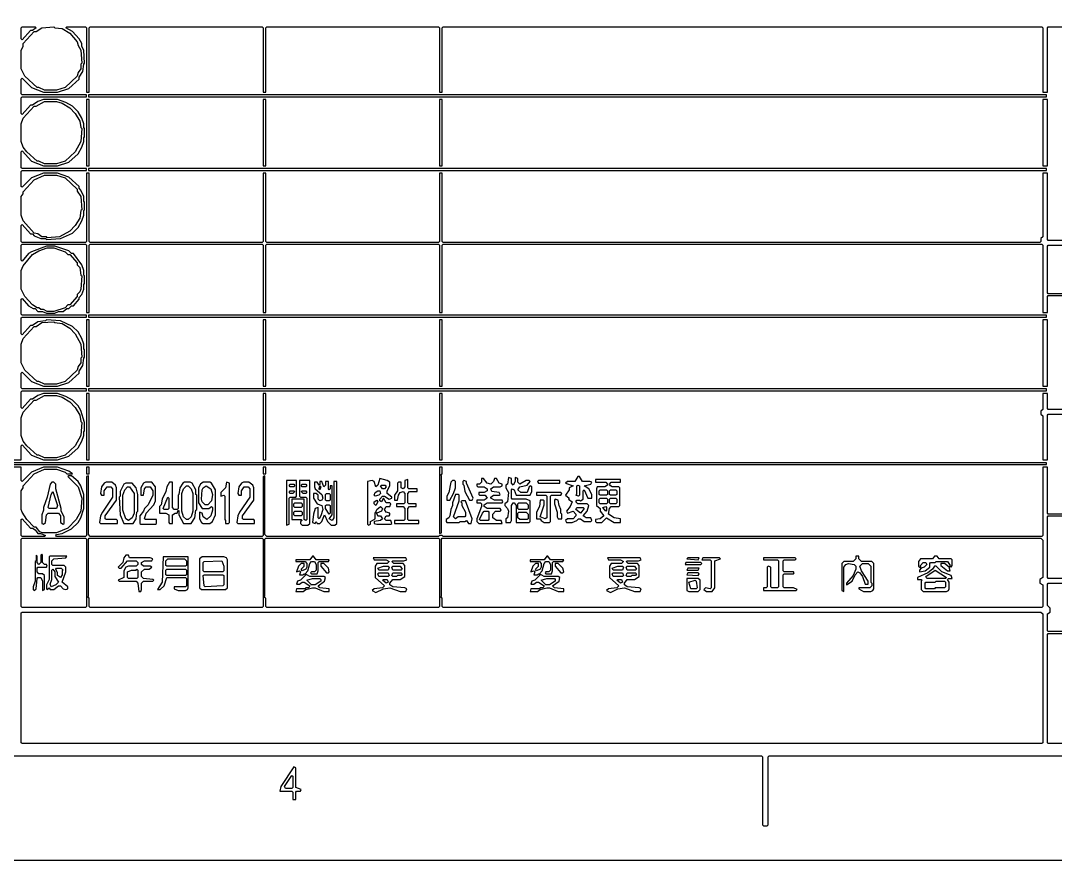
# Model space of a CAD drawing. Header units: millimetres. Extents: x 0 to 421, y 0 to 297.
# Drawn here: x 233.3 to 303.7, y 0 to 57.1 of the extents above; entities that cross this region are included whole.
import ezdxf

# ---------------------------------------------------------------- set-up
doc = ezdxf.new("R2010")
doc.units = ezdxf.units.MM
doc.layers.add('PAGE', color=8, linetype='Continuous')
doc.layers.add('PDF_TRACE', color=7, linetype='Continuous')

msp = doc.modelspace()

# ---------------------------------------------------------------- linework, layer by layer
at = {"layer": 'PAGE'}
msp.add_lwpolyline([(0, 0), (420.624, 0), (420.624, 296.672), (0, 296.672)], close=True, dxfattribs=at)
at = {"layer": 'PDF_TRACE'}
for points in [[(322.643, 42.164), (303.212, 42.164), (303.149, 42.228), (303.149, 46.736), (302.831, 46.736), (302.831, 42.418), (302.704, 42.291), (302.704, 42.101), (302.641, 42.037), (262.064, 42.037), (262.001, 42.101), (262.001, 46.736), (261.81, 46.736), (261.81, 42.101), (261.747, 42.037), (250.063, 42.037), (249.999, 42.101), (249.999, 46.736), (249.809, 46.736), (249.809, 42.101), (249.745, 42.037), (238.061, 42.037), (237.998, 42.101), (237.998, 46.736), (237.807, 46.736), (237.807, 42.101), (237.744, 42.037), (233.426, 42.037), (233.362, 42.101), (233.362, 43.18), (233.426, 43.244), (233.997, 42.609), (234.124, 42.609), (234.251, 42.482), (234.696, 42.291), (235.013, 42.291), (235.077, 42.228), (236.029, 42.291), (236.855, 42.672), (237.236, 43.053), (237.49, 43.498), (237.617, 43.879), (237.617, 44.196), (237.68, 44.26), (237.68, 44.768), (237.617, 44.831), (237.617, 45.149), (237.426, 45.593), (237.299, 45.72), (237.299, 45.847), (236.601, 46.482), (235.839, 46.736), (234.886, 46.736), (234.061, 46.419), (233.426, 45.784), (233.362, 45.847), (233.362, 46.863), (233.426, 46.927), (237.807, 46.927), (237.807, 47.054), (233.426, 47.054), (233.362, 47.117), (233.362, 48.197), (233.426, 48.26), (234.061, 47.562), (234.886, 47.244), (235.839, 47.244), (236.601, 47.498), (237.236, 48.07), (237.49, 48.514), (237.617, 48.895), (237.617, 49.149), (237.68, 49.213), (237.68, 49.784), (237.617, 49.848), (237.617, 50.102), (237.49, 50.483), (237.236, 50.927), (236.855, 51.308), (236.41, 51.562), (235.839, 51.753), (234.886, 51.753), (234.505, 51.626), (234.124, 51.372), (233.997, 51.372), (233.426, 50.737), (233.362, 50.8), (233.362, 51.88), (233.426, 51.943), (237.807, 51.943), (237.807, 52.07), (233.426, 52.07), (233.362, 52.134), (233.362, 53.15), (233.426, 53.213), (234.061, 52.578), (234.886, 52.261), (235.839, 52.261), (236.601, 52.515), (237.299, 53.15), (237.299, 53.277), (237.553, 53.658), (237.617, 54.166), (237.68, 54.229), (237.617, 55.118), (237.49, 55.372), (237.49, 55.563), (237.299, 55.88), (236.855, 56.388), (236.41, 56.642), (236.474, 56.706), (237.744, 56.706), (237.807, 56.642), (237.807, 52.261), (237.998, 52.261), (237.998, 56.642), (238.061, 56.706), (249.745, 56.706), (249.809, 56.642), (249.809, 52.261), (249.999, 52.261), (249.999, 56.642), (250.063, 56.706), (261.747, 56.706), (261.81, 56.642), (261.81, 52.261), (262.001, 52.261), (262.001, 56.642), (262.064, 56.706), (302.768, 56.706), (302.831, 56.642), (302.831, 52.261), (303.149, 52.261), (303.149, 56.642), (303.212, 56.706), (342.773, 56.706)], [(232.473, 27.242), (233.362, 27.242), (233.362, 28.194), (233.426, 28.258), (234.061, 27.559), (234.886, 27.242), (235.839, 27.242), (236.601, 27.496), (237.236, 28.067), (237.49, 28.512), (237.617, 28.893), (237.617, 29.147), (237.68, 29.21), (237.68, 29.782), (237.426, 30.607), (237.236, 30.925), (236.855, 31.306), (236.41, 31.56), (235.839, 31.75), (234.886, 31.75), (234.505, 31.623), (234.124, 31.369), (233.997, 31.369), (233.426, 30.734), (233.362, 30.798), (233.362, 31.877), (233.426, 31.941), (237.807, 31.941), (237.807, 32.068), (233.426, 32.068), (233.362, 32.131), (233.362, 33.147), (233.426, 33.211), (234.061, 32.576), (234.886, 32.258), (235.839, 32.258), (236.601, 32.512), (237.299, 33.147), (237.299, 33.274), (237.553, 33.655), (237.617, 34.163), (237.68, 34.227), (237.68, 34.735), (237.617, 34.798), (237.617, 35.116), (237.49, 35.497), (237.236, 35.941), (236.855, 36.322), (236.029, 36.703), (235.077, 36.767), (235.013, 36.703), (234.505, 36.64), (234.124, 36.386), (233.997, 36.386), (233.426, 35.751), (233.362, 35.814), (233.362, 36.894), (233.426, 36.957), (237.807, 36.957), (237.807, 37.084), (233.426, 37.084), (233.362, 37.148), (233.362, 38.164), (233.426, 38.227), (233.87, 37.719), (234.188, 37.529), (234.315, 37.529), (234.505, 37.338), (234.823, 37.338), (235.077, 37.211), (235.648, 37.211), (235.902, 37.338), (236.22, 37.338), (236.474, 37.529), (236.601, 37.529), (236.791, 37.719), (236.918, 37.719), (237.299, 38.164), (237.299, 38.291), (237.49, 38.481), (237.617, 38.862), (237.617, 39.18), (237.68, 39.243), (237.68, 39.751), (237.617, 39.815), (237.617, 40.132), (237.49, 40.513), (236.918, 41.275), (236.791, 41.275), (236.601, 41.466), (235.648, 41.783), (235.077, 41.783), (234.061, 41.402), (233.87, 41.275), (233.426, 40.767), (233.362, 40.831), (233.362, 41.847), (233.426, 41.91), (237.744, 41.91), (237.807, 41.847), (237.807, 37.275), (237.998, 37.275), (237.998, 41.847), (238.061, 41.91), (249.745, 41.91), (249.809, 41.847), (249.809, 37.275), (249.999, 37.275), (249.999, 41.847), (250.063, 41.91), (261.747, 41.91), (261.81, 41.847), (261.81, 37.275), (262.001, 37.275), (262.001, 41.847), (262.064, 41.91), (302.768, 41.91), (302.831, 41.847), (302.831, 37.275), (303.149, 37.275), (303.149, 38.354), (303.212, 38.418), (307.53, 38.418)], [(307.53, 38.545), (303.212, 38.545), (303.149, 38.608), (303.149, 41.783), (303.212, 41.847), (322.707, 41.847)], [(306.006, 23.559), (303.212, 23.559), (303.149, 23.622), (303.149, 26.734), (302.831, 26.734), (302.831, 22.098), (302.768, 22.035), (262.064, 22.035), (262.001, 22.098), (261.81, 22.098), (261.747, 22.035), (250.063, 22.035), (249.936, 22.162), (249.936, 26.162), (249.809, 26.099), (249.809, 22.098), (249.745, 22.035), (238.061, 22.035), (237.934, 22.162), (237.934, 26.162), (237.807, 26.099), (237.807, 22.098), (237.744, 22.035), (235.775, 22.035), (235.712, 22.098), (235.775, 22.162), (236.156, 22.225), (236.791, 22.543), (237.236, 22.987), (237.426, 23.305), (237.617, 23.94), (237.617, 24.892), (237.426, 25.464), (237.236, 25.781), (236.791, 26.162), (236.601, 26.162), (236.537, 26.099), (237.236, 25.4), (237.49, 24.638), (237.426, 23.749), (237.109, 23.178), (236.537, 22.606), (235.775, 22.289), (234.823, 22.289), (234.632, 22.352), (234.378, 22.67), (234.251, 22.67), (233.743, 23.178), (233.426, 23.686), (233.362, 23.876), (233.362, 25.146), (233.489, 25.337), (233.489, 25.464), (234.251, 26.289), (234.95, 26.607), (235.775, 26.607), (236.347, 26.416), (236.474, 26.289), (236.855, 26.289), (236.601, 26.48), (235.839, 26.734), (234.886, 26.734), (234.061, 26.416), (233.426, 25.781), (233.362, 25.845), (233.362, 26.734), (232.473, 26.734)], [(306.006, 19.177), (303.212, 19.177), (303.149, 19.241), (303.149, 23.368), (303.212, 23.432), (306.006, 23.432)], [(304.99, 15.558), (303.212, 15.558), (303.149, 15.621), (303.149, 16.764), (303.339, 16.891), (303.339, 17.145), (303.149, 17.336), (303.149, 18.796), (303.212, 18.86), (306.006, 18.86)], [(304.99, 7.938), (303.212, 7.938), (303.149, 8.001), (303.149, 15.367), (303.212, 15.431), (304.99, 15.431)], [(219.71, 7.112), (283.718, 7.112), (283.781, 7.049), (283.781, 2.413), (283.845, 2.35), (284.099, 2.35), (284.162, 2.413), (284.162, 7.049), (284.226, 7.112), (304.99, 7.112)]]:
    msp.add_lwpolyline(points, dxfattribs=at)
for points in [[(234.759, 56.642), (235.585, 56.706), (235.648, 56.642), (236.156, 56.579), (236.664, 56.261), (237.172, 55.69), (237.236, 55.436), (237.426, 55.118), (237.49, 54.229), (237.426, 54.166), (237.426, 53.848), (237.236, 53.594), (237.172, 53.34), (236.347, 52.578), (235.775, 52.388), (234.95, 52.388), (234.569, 52.578), (234.442, 52.578), (233.616, 53.34), (233.362, 53.848), (233.362, 55.118), (233.489, 55.372), (233.489, 55.563), (234.251, 56.388), (234.378, 56.388)], [(233.362, 55.88), (233.362, 56.642), (233.426, 56.706), (234.315, 56.706), (234.378, 56.642), (234.124, 56.452), (233.997, 56.452), (233.426, 55.817)], [(237.934, 52.07), (237.934, 51.943), (303.085, 51.943), (303.085, 52.07)], [(234.95, 51.626), (235.775, 51.626), (236.156, 51.499), (236.664, 51.181), (237.045, 50.8), (237.363, 50.292), (237.426, 49.848), (237.49, 49.784), (237.426, 48.895), (237.045, 48.197), (236.347, 47.562), (235.775, 47.371), (234.95, 47.371), (234.569, 47.562), (234.442, 47.562), (233.743, 48.197), (233.489, 48.514), (233.362, 48.895), (233.362, 50.102), (233.489, 50.483), (234.251, 51.308), (234.378, 51.308)], [(237.807, 51.753), (237.807, 47.244), (237.998, 47.244), (237.998, 51.753)], [(249.809, 51.753), (249.809, 47.244), (249.999, 47.244), (249.999, 51.753)], [(261.81, 51.753), (261.81, 47.244), (262.001, 47.244), (262.001, 51.753)], [(302.831, 51.753), (302.831, 47.244), (303.149, 47.244), (303.149, 51.753)], [(234.95, 46.609), (235.775, 46.609), (236.347, 46.419), (237.172, 45.657), (237.172, 45.53), (237.426, 45.149), (237.49, 44.26), (237.426, 44.196), (237.363, 43.688), (237.045, 43.18), (236.664, 42.799), (235.966, 42.418), (235.14, 42.355), (235.077, 42.418), (234.759, 42.418), (234.505, 42.609), (234.251, 42.672), (233.489, 43.498), (233.362, 43.879), (233.362, 45.149), (233.489, 45.339), (233.489, 45.466), (234.251, 46.292)], [(237.934, 47.054), (237.934, 46.927), (303.085, 46.927), (303.085, 47.054)], [(235.14, 41.656), (235.585, 41.656), (236.347, 41.402), (236.537, 41.212), (236.664, 41.212), (237.172, 40.64), (237.172, 40.513), (237.363, 40.323), (237.426, 39.815), (237.49, 39.751), (237.426, 38.862), (237.363, 38.672), (237.172, 38.481), (237.172, 38.354), (236.664, 37.783), (236.537, 37.783), (236.347, 37.592), (235.585, 37.338), (235.14, 37.338), (234.886, 37.465), (234.696, 37.465), (234.569, 37.592), (234.442, 37.592), (234.124, 37.783), (233.616, 38.354), (233.362, 38.862), (233.362, 40.132), (233.489, 40.45), (234.124, 41.212), (234.569, 41.466)], [(234.759, 36.576), (235.585, 36.64), (235.648, 36.576), (236.156, 36.513), (236.664, 36.195), (237.045, 35.814), (237.426, 35.116), (237.49, 34.227), (237.426, 34.163), (237.426, 33.846), (237.236, 33.592), (237.172, 33.338), (236.347, 32.576), (235.775, 32.385), (234.95, 32.385), (234.569, 32.576), (234.442, 32.576), (233.616, 33.338), (233.362, 33.846), (233.362, 35.116), (233.489, 35.497), (234.251, 36.322), (234.378, 36.322)], [(237.807, 36.767), (237.807, 32.258), (237.998, 32.258), (237.998, 36.767)], [(237.934, 37.084), (237.934, 36.957), (303.085, 36.957), (303.085, 37.084)], [(249.809, 36.767), (249.809, 32.258), (249.999, 32.258), (249.999, 36.767)], [(261.81, 36.767), (261.81, 32.258), (262.001, 32.258), (262.001, 36.767)], [(302.831, 36.767), (302.831, 32.258), (303.149, 32.258), (303.149, 36.767)], [(237.807, 31.75), (237.807, 27.242), (237.998, 27.242), (237.998, 31.75)], [(237.934, 32.068), (237.934, 31.941), (303.085, 31.941), (303.085, 32.068)], [(249.809, 31.75), (249.809, 27.242), (249.999, 27.242), (249.999, 31.75)], [(261.81, 31.75), (261.81, 27.242), (262.001, 27.242), (262.001, 31.75)], [(302.831, 27.242), (303.149, 27.242), (303.149, 30.29), (303.212, 30.353), (322.643, 30.353), (322.643, 30.671), (303.212, 30.671), (303.149, 30.734), (303.149, 31.75), (302.831, 31.75), (302.831, 30.671), (302.704, 30.544), (302.704, 30.353), (302.831, 30.226)], [(234.95, 31.623), (235.775, 31.623), (236.156, 31.496), (236.664, 31.179), (237.045, 30.798), (237.363, 30.29), (237.426, 29.845), (237.49, 29.782), (237.426, 28.893), (237.045, 28.194), (236.347, 27.559), (235.775, 27.369), (234.95, 27.369), (234.569, 27.559), (234.442, 27.559), (233.743, 28.194), (233.489, 28.512), (233.362, 28.893), (233.362, 30.099), (233.489, 30.48), (234.251, 31.306), (234.378, 31.306)], [(232.473, 27.051), (232.473, 26.924), (303.085, 26.924), (303.085, 27.051)], [(237.807, 26.734), (237.807, 26.289), (237.998, 26.289), (237.998, 26.734)], [(249.809, 26.734), (249.809, 26.289), (249.999, 26.289), (249.999, 26.734)], [(262.001, 26.734), (261.81, 26.734), (261.81, 22.225), (261.937, 22.289), (261.937, 26.162), (261.874, 26.226), (262.001, 26.289)], [(266.509, 26.035), (266.446, 25.591), (266.319, 25.527), (266.319, 25.337), (266.509, 25.019), (266.446, 24.384), (266.255, 24.257), (266.255, 24.13), (266.446, 23.94), (266.509, 23.749), (266.446, 23.305), (266.319, 23.241), (266.319, 22.987), (266.636, 22.987), (266.7, 23.114), (266.7, 24.13), (266.827, 24.321), (266.89, 24.321), (267.017, 24.13), (267.017, 22.987), (267.906, 22.987), (267.97, 23.051), (267.97, 24.448), (267.716, 24.575), (266.763, 24.575), (266.7, 24.638), (266.7, 25.21), (266.763, 25.273), (266.89, 25.21), (267.017, 24.829), (267.97, 24.829), (268.097, 25.083), (268.097, 25.4), (268.033, 25.464), (267.906, 25.4), (267.779, 25.019), (267.335, 25.019), (267.144, 25.21), (267.271, 25.4), (267.779, 25.527), (267.97, 25.781), (267.906, 25.845), (267.716, 25.845), (267.271, 25.591), (267.144, 25.718), (267.144, 25.972), (266.954, 26.035), (266.954, 25.781), (266.827, 25.527), (266.7, 25.654), (266.7, 25.972)], [(271.335, 26.099), (271.208, 26.099), (271.018, 25.781), (270.51, 25.781), (270.383, 25.654), (270.891, 25.464), (270.637, 25.337), (270.637, 25.21), (270.383, 24.829), (270.637, 24.638), (270.573, 24.575), (270.827, 24.384), (270.7, 24.067), (270.446, 23.749), (270.51, 23.622), (270.891, 23.749), (271.081, 23.559), (271.081, 23.432), (270.891, 23.241), (270.51, 23.241), (270.383, 23.114), (270.446, 22.987), (270.827, 22.987), (271.145, 23.114), (271.272, 23.241), (271.399, 23.241), (271.653, 23.051), (272.097, 23.051), (272.161, 23.114), (272.097, 23.305), (271.78, 23.305), (271.589, 23.432), (271.843, 23.749), (271.97, 24.13), (271.843, 24.257), (271.208, 24.257), (271.081, 24.384), (271.145, 24.511), (271.335, 24.511), (271.399, 24.448), (271.589, 24.575), (271.589, 25.146), (271.653, 25.21), (271.907, 24.638), (272.161, 24.638), (272.161, 24.892), (271.97, 25.273), (271.653, 25.464), (272.097, 25.591), (272.161, 25.718), (272.034, 25.781), (271.526, 25.781)], [(235.458, 25.718), (235.331, 25.591), (235.14, 24.702), (234.886, 24.003), (234.886, 23.813), (234.759, 23.495), (234.759, 22.924), (234.886, 22.86), (235.013, 22.987), (235.077, 23.495), (235.204, 23.622), (235.902, 23.622), (236.029, 23.432), (236.029, 22.987), (236.22, 22.86), (236.283, 22.924), (236.283, 23.368), (236.093, 23.749), (236.093, 23.94), (235.712, 25.273), (235.712, 25.591), (235.585, 25.718)], [(239.141, 25.718), (239.014, 25.654), (238.823, 25.4), (238.76, 24.956), (238.823, 24.829), (239.014, 24.829), (239.014, 25.146), (239.204, 25.4), (239.458, 25.4), (239.585, 25.273), (239.585, 24.702), (238.887, 23.686), (238.76, 23.432), (238.696, 22.987), (238.76, 22.924), (239.903, 22.924), (239.903, 23.114), (239.839, 23.178), (239.141, 23.178), (239.077, 23.241), (239.077, 23.432), (239.839, 24.511), (239.839, 25.337), (239.776, 25.527), (239.522, 25.718)], [(240.474, 25.654), (240.347, 25.591), (240.093, 25.083), (240.093, 24.765), (240.03, 24.702), (240.093, 23.495), (240.347, 22.924), (240.982, 22.924), (241.173, 23.241), (241.236, 23.686), (241.3, 23.749), (241.3, 24.892), (241.173, 25.337), (240.919, 25.654)], [(240.601, 25.4), (240.728, 25.4), (241.046, 24.956), (241.046, 23.622), (240.919, 23.305), (240.665, 23.114), (240.474, 23.241), (240.284, 23.813), (240.284, 24.829), (240.411, 25.21)], [(241.808, 25.718), (241.681, 25.654), (241.49, 25.337), (241.49, 24.829), (241.681, 24.829), (241.744, 25.273), (241.871, 25.4), (242.125, 25.4), (242.316, 25.146), (242.316, 24.829), (241.998, 24.194), (241.744, 23.94), (241.681, 23.749), (241.427, 23.432), (241.427, 22.924), (241.49, 22.86), (242.506, 22.86), (242.57, 22.924), (242.57, 23.178), (241.808, 23.178), (241.744, 23.241), (241.871, 23.622), (242.379, 24.194), (242.506, 24.448), (242.506, 25.4), (242.252, 25.718)], [(243.459, 25.718), (243.268, 25.4), (243.205, 25.083), (242.951, 24.575), (242.887, 24.194), (242.76, 24.067), (242.76, 23.622), (243.205, 23.622), (243.395, 23.495), (243.395, 22.987), (243.459, 22.924), (243.649, 22.924), (243.649, 23.495), (243.84, 23.622), (243.967, 23.622), (244.03, 23.813), (244.094, 23.749), (244.094, 23.495), (244.411, 22.924), (244.919, 22.924), (245.173, 23.305), (245.237, 23.813), (245.3, 23.876), (245.3, 24.829), (245.237, 24.892), (245.237, 25.21), (244.983, 25.654), (244.856, 25.718), (244.475, 25.718), (244.348, 25.654), (244.157, 25.337), (244.094, 24.892), (244.03, 24.829), (244.03, 23.94), (243.967, 23.876), (243.776, 23.876), (243.649, 24.003), (243.649, 25.718)], [(244.602, 25.464), (244.729, 25.464), (244.919, 25.273), (245.046, 24.956), (245.046, 23.749), (244.919, 23.368), (244.729, 23.178), (244.602, 23.178), (244.411, 23.368), (244.284, 23.749), (244.284, 24.956), (244.411, 25.273)], [(245.745, 25.718), (245.554, 25.591), (245.427, 25.337), (245.427, 24.321), (245.681, 23.94), (246.126, 23.94), (246.316, 24.067), (246.38, 24.003), (246.38, 23.813), (246.253, 23.432), (245.999, 23.178), (245.745, 23.368), (245.681, 23.622), (245.491, 23.686), (245.491, 23.241), (245.618, 22.987), (245.745, 22.924), (246.189, 22.924), (246.38, 23.051), (246.57, 23.495), (246.57, 25.21), (246.316, 25.654), (246.189, 25.718)], [(245.935, 25.464), (246.253, 25.273), (246.38, 24.892), (246.316, 24.448), (246.062, 24.194), (245.872, 24.194), (245.681, 24.384), (245.618, 24.575), (245.681, 25.21), (245.745, 25.337)], [(247.332, 25.718), (247.269, 25.337), (246.951, 25.019), (246.951, 24.765), (247.142, 24.829), (247.205, 24.765), (247.205, 23.178), (247.269, 23.114), (247.269, 22.924), (247.459, 22.924), (247.523, 22.987), (247.523, 25.654)], [(248.475, 25.718), (248.348, 25.654), (248.158, 25.4), (248.094, 24.956), (248.158, 24.829), (248.348, 24.829), (248.348, 25.146), (248.539, 25.4), (248.793, 25.4), (248.92, 25.273), (248.92, 24.702), (248.221, 23.686), (248.094, 23.432), (248.031, 22.987), (248.094, 22.924), (249.237, 22.924), (249.237, 23.114), (249.174, 23.178), (248.475, 23.178), (248.412, 23.241), (248.412, 23.432), (249.174, 24.511), (249.174, 25.337), (249.11, 25.527), (248.856, 25.718)], [(252.095, 25.845), (251.396, 25.845), (251.396, 22.797), (251.587, 22.86), (251.587, 24.638), (251.65, 24.702), (252.031, 24.702), (252.095, 24.765)], [(251.587, 25.527), (251.65, 25.591), (251.904, 25.591), (251.968, 25.464), (251.904, 25.4), (251.65, 25.4)], [(252.285, 25.845), (252.285, 24.765), (252.349, 24.702), (252.73, 24.702), (252.793, 24.638), (252.793, 23.178), (252.73, 23.114), (252.603, 23.178), (252.603, 24.575), (251.777, 24.575), (251.777, 23.178), (252.412, 23.178), (252.476, 23.114), (252.349, 23.051), (252.349, 22.924), (252.476, 22.797), (252.857, 22.797), (252.984, 22.924), (252.984, 25.845)], [(252.412, 25.527), (252.476, 25.591), (252.73, 25.591), (252.793, 25.464), (252.73, 25.4), (252.476, 25.4)], [(253.301, 25.718), (253.301, 25.4), (253.365, 25.273), (253.809, 24.892), (253.873, 24.638), (253.809, 24.511), (253.682, 24.448), (253.555, 24.575), (253.555, 24.829), (253.428, 24.956), (253.238, 24.956), (253.238, 24.638), (253.492, 24.257), (253.809, 24.13), (253.873, 23.876), (253.746, 23.432), (253.619, 23.241), (253.555, 23.305), (253.555, 24.003), (253.365, 23.94), (253.238, 23.559), (253.174, 22.987), (253.365, 22.924), (253.428, 23.051), (253.492, 22.924), (253.682, 22.924), (253.809, 23.051), (254, 23.495), (254.19, 23.051), (254.444, 22.797), (254.698, 22.797), (254.825, 22.924), (254.825, 25.781), (254.635, 25.781), (254.635, 23.305), (254.508, 23.114), (254.317, 23.241), (254.508, 23.495), (254.508, 25.464), (254.381, 25.464), (254.381, 25.273), (254.317, 25.21), (254.254, 25.273), (254.254, 25.781), (254.063, 25.781), (254.063, 25.527), (253.936, 25.4), (253.809, 25.781), (253.682, 25.781), (253.682, 25.591), (253.619, 25.527), (253.492, 25.718)], [(253.682, 25.464), (253.746, 25.4), (253.682, 25.21), (253.619, 25.273)], [(258.254, 25.845), (257.746, 25.972), (257.619, 25.527), (257.492, 25.4), (257.365, 25.781), (257.238, 25.845), (256.921, 25.781), (256.921, 22.86), (256.984, 22.797), (257.111, 22.86), (257.111, 23.051), (257.429, 23.241), (257.429, 23.622), (257.492, 23.686), (257.619, 23.432), (257.81, 23.432), (257.937, 23.241), (257.81, 23.114), (257.365, 23.051), (257.365, 22.924), (257.556, 22.86), (258.508, 22.86), (258.572, 22.924), (258.508, 23.114), (258.191, 23.114), (258.064, 23.241), (258.191, 23.432), (258.381, 23.432), (258.445, 23.495), (258.445, 23.622), (258.191, 23.686), (258.064, 23.876), (258.191, 24.067), (258.445, 24.067), (258.508, 24.257), (258.445, 24.321), (258.191, 24.321), (258, 24.638), (257.873, 24.384), (257.746, 24.448), (257.746, 24.575), (257.937, 24.765), (258.064, 24.765), (258.381, 24.575), (258.572, 24.638), (258.572, 24.702), (258.254, 24.956), (258.254, 25.146), (258.445, 25.464), (258.445, 25.718)], [(257.81, 25.464), (257.873, 25.527), (258.127, 25.527), (258.191, 25.4), (258.064, 25.273), (257.937, 25.273)], [(259.016, 25.718), (258.953, 25.654), (258.953, 25.146), (258.762, 24.829), (258.762, 24.511), (258.953, 24.511), (259.016, 24.829), (259.143, 25.019), (259.334, 25.083), (259.461, 24.956), (259.461, 24.321), (259.397, 24.257), (258.889, 24.257), (258.889, 24.067), (259.334, 24.067), (259.461, 23.94), (259.461, 23.178), (259.397, 23.114), (258.762, 23.114), (258.762, 22.924), (260.413, 22.924), (260.413, 23.114), (259.715, 23.114), (259.651, 23.178), (259.651, 23.94), (259.778, 24.067), (260.223, 24.067), (260.223, 24.257), (259.715, 24.257), (259.651, 24.321), (259.651, 24.956), (259.778, 25.083), (260.286, 25.083), (260.286, 25.273), (259.715, 25.273), (259.651, 25.337), (259.651, 25.908), (259.461, 25.845), (259.461, 25.4), (259.334, 25.273), (259.207, 25.337), (259.207, 25.718)], [(262.826, 25.845), (262.699, 25.845), (262.572, 25.718), (262.445, 25.019), (262.318, 24.765), (262.318, 24.511), (262.509, 24.511), (262.763, 24.956), (262.89, 25.337), (262.89, 25.781)], [(263.461, 25.845), (263.398, 25.781), (263.398, 25.591), (263.461, 25.527), (263.525, 25.083), (263.842, 24.511), (264.033, 24.511), (264.096, 24.638), (263.652, 25.654), (263.652, 25.781)], [(264.668, 25.972), (264.668, 25.718), (264.541, 25.591), (264.35, 25.591), (264.35, 25.464), (264.414, 25.4), (264.858, 25.4), (265.049, 25.273), (265.049, 25.146), (264.858, 25.019), (264.477, 25.019), (264.477, 24.892), (264.541, 24.829), (264.922, 24.829), (265.049, 24.638), (264.858, 24.511), (264.35, 24.511), (264.35, 24.321), (264.604, 24.321), (264.668, 24.257), (264.668, 24.067), (264.35, 23.241), (264.35, 23.051), (264.477, 22.924), (266.065, 22.924), (266.001, 23.114), (265.684, 23.114), (265.43, 23.305), (265.43, 23.559), (265.62, 23.749), (265.938, 23.749), (266.001, 23.813), (265.938, 23.94), (265.049, 23.94), (264.858, 24.067), (264.858, 24.194), (265.049, 24.321), (266.065, 24.321), (266.128, 24.384), (266.065, 24.511), (265.557, 24.511), (265.303, 24.638), (265.303, 24.702), (265.493, 24.829), (265.874, 24.829), (265.938, 24.892), (265.874, 25.019), (265.366, 25.083), (265.303, 25.273), (265.493, 25.4), (265.938, 25.4), (266.065, 25.464), (266.065, 25.591), (265.874, 25.654), (265.684, 25.972), (265.557, 25.972), (265.493, 25.781), (265.303, 25.591), (265.049, 25.654), (264.795, 25.972)], [(268.478, 25.781), (268.541, 25.654), (270.002, 25.654), (270.002, 25.845), (268.541, 25.845)], [(271.208, 25.527), (271.335, 25.464), (271.335, 24.829), (271.272, 24.765), (271.081, 24.829), (271.145, 24.892), (271.145, 25.464)], [(272.415, 25.908), (272.415, 25.718), (273.113, 25.718), (273.24, 25.591), (273.24, 25.527), (273.05, 25.4), (272.542, 25.4), (272.478, 25.273), (272.478, 24.13), (272.732, 23.94), (272.732, 23.749), (272.986, 23.432), (272.732, 23.241), (272.415, 23.178), (272.415, 23.051), (272.478, 22.987), (272.859, 22.987), (273.177, 23.305), (273.685, 22.987), (274.129, 22.987), (274.129, 23.241), (273.685, 23.305), (273.304, 23.559), (273.367, 23.94), (273.494, 24.067), (274.002, 24.067), (274.066, 24.13), (274.066, 25.337), (274.002, 25.4), (273.558, 25.4), (273.431, 25.464), (273.367, 25.591), (273.494, 25.718), (274.129, 25.718), (274.129, 25.908)], [(235.521, 25.083), (235.839, 24.13), (235.775, 23.94), (235.267, 23.94), (235.204, 24.003), (235.394, 24.892)], [(243.332, 24.702), (243.395, 24.638), (243.395, 23.94), (243.332, 23.876), (243.078, 23.876), (243.014, 23.94)], [(251.587, 25.019), (251.65, 25.146), (251.904, 25.146), (251.968, 25.083), (251.841, 24.956), (251.65, 24.956)], [(252.412, 25.083), (252.476, 25.146), (252.73, 25.146), (252.793, 25.019), (252.73, 24.956), (252.539, 24.956)], [(254.127, 24.956), (254.317, 24.956), (254.381, 24.892), (254.381, 24.511), (254.317, 24.448), (254.127, 24.448), (254.063, 24.511), (254.063, 24.892)], [(257.746, 25.146), (257.81, 24.956), (257.683, 24.829), (257.429, 24.765), (257.365, 24.829), (257.429, 25.019), (257.619, 25.146)], [(262.89, 24.892), (262.699, 24.321), (262.699, 24.13), (262.572, 23.876), (262.509, 23.432), (262.445, 23.305), (262.255, 23.178), (262.255, 23.051), (262.318, 22.987), (263.144, 22.987), (263.207, 23.051), (263.525, 23.051), (263.652, 23.114), (263.779, 22.924), (263.969, 22.924), (264.033, 23.241), (263.588, 24.448), (263.334, 24.448), (263.271, 24.384), (263.334, 24.321), (263.334, 24.13), (263.588, 23.686), (263.588, 23.432), (263.525, 23.368), (263.08, 23.368), (262.89, 23.241), (262.763, 23.368), (263.144, 24.448), (263.144, 24.829), (263.08, 24.892)], [(268.414, 25.019), (268.414, 24.829), (269.049, 24.829), (269.113, 24.765), (269.113, 23.305), (268.986, 23.241), (268.668, 23.368), (268.922, 24.194), (268.922, 24.448), (268.859, 24.511), (268.668, 24.511), (268.605, 24.067), (268.414, 23.686), (268.414, 23.241), (268.668, 23.241), (268.732, 23.114), (268.922, 22.987), (269.303, 22.987), (269.367, 23.051), (269.367, 24.765), (269.43, 24.829), (270.065, 24.829), (270.129, 24.956), (270.065, 25.019)], [(272.669, 25.146), (272.732, 25.21), (273.177, 25.21), (273.24, 25.146), (273.24, 24.892), (273.177, 24.829), (272.732, 24.829), (272.669, 24.892)], [(272.669, 24.575), (272.732, 24.638), (273.177, 24.638), (273.24, 24.575), (273.24, 24.321), (273.177, 24.257), (272.732, 24.257), (272.669, 24.321)], [(273.367, 25.146), (273.431, 25.21), (273.812, 25.21), (273.875, 25.146), (273.875, 24.892), (273.812, 24.829), (273.431, 24.829), (273.367, 24.892)], [(273.367, 24.575), (273.431, 24.638), (273.812, 24.638), (273.875, 24.575), (273.875, 24.321), (273.812, 24.257), (273.431, 24.257), (273.367, 24.321)], [(251.904, 24.257), (251.968, 24.321), (252.412, 24.321), (252.476, 24.257), (252.476, 24.067), (252.412, 24.003), (251.968, 24.003), (251.904, 24.067)], [(254.127, 24.194), (254.317, 24.194), (254.381, 24.13), (254.381, 23.622), (254.317, 23.559), (254.063, 23.94), (254.063, 24.13)], [(257.556, 24.511), (257.619, 24.384), (257.492, 24.13), (257.365, 24.257), (257.365, 24.384)], [(257.81, 24.067), (257.937, 23.94), (257.873, 23.749), (257.556, 23.622), (257.492, 23.686), (257.556, 23.876)], [(267.144, 24.257), (267.208, 24.321), (267.716, 24.321), (267.843, 24.194), (267.843, 23.94), (267.779, 23.876), (267.208, 23.876), (267.144, 23.94)], [(269.684, 24.575), (269.621, 24.511), (269.621, 24.257), (269.811, 23.686), (269.811, 23.368), (269.875, 23.241), (270.129, 23.241), (270.129, 23.559), (270.065, 23.622), (270.065, 23.876), (269.938, 24.13), (269.875, 24.511)], [(271.081, 23.876), (271.145, 24.003), (271.589, 24.003), (271.653, 23.94), (271.399, 23.622)], [(272.923, 24.003), (273.113, 24.067), (273.177, 24.003), (273.177, 23.813), (273.113, 23.749)], [(233.362, 23.178), (233.426, 23.241), (233.997, 22.606), (234.124, 22.606), (234.315, 22.479), (234.505, 22.225), (234.696, 22.225), (235.013, 22.098), (234.95, 22.035), (233.426, 22.035), (233.362, 22.098)], [(251.904, 23.686), (251.968, 23.749), (252.412, 23.749), (252.476, 23.686), (252.476, 23.495), (252.412, 23.432), (251.968, 23.432), (251.904, 23.495)], [(264.858, 23.749), (265.112, 23.749), (265.176, 23.686), (265.176, 23.178), (265.112, 23.114), (264.604, 23.114), (264.541, 23.178), (264.731, 23.622)], [(267.144, 23.622), (267.208, 23.686), (267.716, 23.686), (267.843, 23.559), (267.843, 23.241), (267.779, 23.178), (267.271, 23.178), (267.144, 23.305)], [(233.426, 21.908), (237.744, 21.908), (237.807, 21.844), (237.807, 17.272), (237.744, 17.209), (233.426, 17.209), (233.362, 17.272), (233.362, 21.844)], [(237.934, 21.844), (237.998, 21.908), (249.745, 21.908), (249.809, 21.844), (249.809, 17.272), (249.745, 17.209), (238.061, 17.209), (237.998, 17.272), (237.998, 17.844), (237.871, 17.907), (237.934, 17.971)], [(249.936, 21.844), (249.999, 21.908), (261.747, 21.908), (261.81, 21.844), (261.81, 17.272), (261.747, 17.209), (250.063, 17.209), (249.999, 17.272), (249.999, 17.844), (249.872, 17.907), (249.936, 17.971)], [(261.937, 21.844), (262.001, 21.908), (302.704, 21.908), (302.831, 21.781), (302.831, 19.241), (302.641, 19.114), (302.641, 18.86), (302.831, 18.733), (302.831, 17.272), (302.768, 17.209), (262.064, 17.209), (262.001, 17.272), (262.001, 17.844), (261.874, 17.907), (261.937, 17.971)], [(234.759, 20.828), (234.696, 20.765), (234.696, 20.257), (234.569, 20.13), (234.442, 20.257), (234.442, 20.701), (234.378, 20.765), (234.378, 20.384), (234.315, 20.32), (234.315, 18.987), (234.188, 18.606), (234.188, 18.415), (234.251, 18.352), (234.378, 18.479), (234.442, 19.177), (234.505, 19.241), (234.696, 19.241), (234.823, 18.987), (234.823, 18.352), (234.95, 18.415), (234.95, 19.368), (234.823, 19.495), (234.569, 19.495), (234.442, 19.622), (234.442, 19.876), (234.505, 19.939), (235.077, 19.939), (235.14, 20.003), (235.077, 20.13), (234.95, 20.13), (234.823, 20.257), (234.823, 20.765)], [(235.331, 20.701), (235.267, 20.638), (235.267, 19.114), (235.077, 18.733), (235.077, 18.479), (235.14, 18.415), (235.267, 18.542), (235.331, 18.415), (235.585, 18.415), (235.902, 18.669), (236.029, 18.669), (236.22, 18.479), (236.41, 18.415), (236.537, 18.479), (236.537, 18.606), (236.156, 18.923), (236.41, 19.622), (236.41, 19.939), (236.283, 20.066), (235.521, 20.066), (235.458, 20.13), (235.458, 20.384), (235.585, 20.511), (236.41, 20.574), (236.474, 20.701)], [(240.474, 20.765), (240.347, 20.574), (240.284, 20.257), (239.966, 19.939), (240.03, 19.876), (240.157, 19.876), (240.601, 20.384), (241.173, 20.384), (241.3, 20.257), (241.3, 20.13), (241.173, 20.003), (240.665, 20.003), (240.474, 19.939), (240.347, 19.685), (240.347, 19.241), (239.966, 19.05), (240.03, 18.987), (241.173, 18.987), (241.3, 18.86), (241.363, 18.288), (241.49, 18.288), (241.554, 18.415), (241.554, 18.86), (241.681, 18.987), (242.316, 18.987), (242.379, 19.05), (242.316, 19.114), (241.681, 19.177), (241.554, 19.304), (241.554, 19.622), (241.744, 19.812), (242.062, 19.812), (242.252, 19.939), (242.125, 20.003), (241.681, 20.003), (241.554, 20.13), (241.554, 20.257), (241.744, 20.384), (242.252, 20.384), (242.316, 20.511), (242.125, 20.574), (240.728, 20.574), (240.665, 20.765)], [(243.014, 20.638), (242.951, 18.923), (242.633, 18.415), (242.824, 18.415), (243.078, 18.669), (243.268, 19.241), (244.538, 19.241), (244.602, 19.177), (244.602, 18.669), (244.538, 18.606), (243.776, 18.606), (243.776, 18.479), (244.03, 18.352), (244.538, 18.352), (244.665, 18.415), (244.729, 18.542), (244.729, 20.638)], [(243.205, 20.384), (243.332, 20.511), (244.475, 20.511), (244.602, 20.384), (244.602, 20.066), (244.538, 20.003), (243.268, 20.003), (243.205, 20.066)], [(245.491, 20.511), (245.491, 18.542), (245.618, 18.415), (247.269, 18.415), (247.396, 18.542), (247.396, 20.447), (247.332, 20.574), (247.142, 20.638), (245.681, 20.638)], [(254.317, 20.447), (253.428, 20.447), (253.238, 20.701), (253.174, 20.701), (252.984, 20.447), (252.031, 20.447), (252.031, 20.32), (252.666, 20.32), (252.793, 20.193), (252.793, 19.939), (252.73, 19.812), (252.476, 19.685), (252.412, 19.812), (252.603, 20.003), (252.603, 20.193), (252.412, 20.193), (252.222, 20.003), (252.095, 19.622), (252.285, 19.685), (252.349, 19.622), (252.285, 19.431), (252.539, 19.431), (252.603, 19.495), (252.73, 19.431), (252.349, 19.05), (252.158, 18.987), (252.095, 18.796), (252.285, 18.796), (252.476, 18.923), (252.603, 18.923), (252.984, 18.669), (252.92, 18.542), (252.73, 18.542), (252.666, 18.479), (252.095, 18.479), (252.031, 18.288), (252.539, 18.288), (252.73, 18.415), (253.174, 18.542), (253.365, 18.542), (253.936, 18.288), (254.317, 18.288), (254.317, 18.479), (253.682, 18.542), (253.555, 18.669), (254, 18.987), (254.063, 19.241), (253.936, 19.304), (252.984, 19.304), (252.666, 19.495), (252.857, 19.685), (252.984, 20.193), (253.111, 20.32), (253.301, 20.32), (253.428, 20.13), (253.428, 19.749), (253.301, 19.622), (253.111, 19.622), (253.047, 19.558), (253.111, 19.495), (253.492, 19.495), (253.555, 19.685), (253.555, 20.257), (253.619, 20.32), (254.254, 20.32)], [(257.302, 20.574), (257.365, 20.447), (258.191, 20.447), (258.381, 20.32), (258.254, 20.193), (257.556, 20.193), (257.429, 20.003), (257.429, 19.241), (258.064, 18.669), (257.937, 18.542), (257.365, 18.479), (257.238, 18.352), (257.492, 18.225), (258, 18.479), (258.445, 18.542), (259.143, 18.288), (259.524, 18.288), (259.588, 18.479), (259.461, 18.542), (258.635, 18.606), (258.445, 18.733), (258.445, 18.86), (258.635, 19.114), (259.143, 19.114), (259.461, 19.304), (259.461, 20.066), (259.334, 20.193), (258.699, 20.193), (258.572, 20.32), (258.635, 20.384), (259.397, 20.384), (259.588, 20.447), (259.524, 20.574)], [(270.256, 20.447), (269.367, 20.447), (269.176, 20.701), (269.113, 20.701), (268.922, 20.447), (267.97, 20.447), (267.97, 20.32), (268.605, 20.32), (268.732, 20.193), (268.732, 19.939), (268.668, 19.812), (268.414, 19.685), (268.351, 19.812), (268.541, 20.003), (268.541, 20.193), (268.351, 20.193), (268.16, 20.003), (268.033, 19.622), (268.224, 19.685), (268.287, 19.622), (268.224, 19.431), (268.478, 19.431), (268.541, 19.495), (268.668, 19.431), (268.287, 19.05), (268.097, 18.987), (268.033, 18.796), (268.224, 18.796), (268.414, 18.923), (268.541, 18.923), (268.922, 18.669), (268.859, 18.542), (268.668, 18.542), (268.605, 18.479), (268.033, 18.479), (267.97, 18.288), (268.478, 18.288), (268.668, 18.415), (269.113, 18.542), (269.303, 18.542), (269.875, 18.288), (270.256, 18.288), (270.256, 18.479), (269.621, 18.542), (269.494, 18.669), (269.938, 18.987), (270.002, 19.241), (269.875, 19.304), (268.922, 19.304), (268.605, 19.495), (268.795, 19.685), (268.922, 20.193), (269.049, 20.32), (269.24, 20.32), (269.367, 20.13), (269.367, 19.749), (269.24, 19.622), (269.049, 19.622), (268.986, 19.558), (269.049, 19.495), (269.43, 19.495), (269.494, 19.685), (269.494, 20.257), (269.557, 20.32), (270.192, 20.32)], [(273.24, 20.574), (273.304, 20.447), (274.129, 20.447), (274.32, 20.32), (274.193, 20.193), (273.494, 20.193), (273.367, 20.003), (273.367, 19.241), (274.002, 18.669), (273.875, 18.542), (273.304, 18.479), (273.177, 18.352), (273.431, 18.225), (273.939, 18.479), (274.383, 18.542), (275.082, 18.288), (275.463, 18.288), (275.526, 18.479), (275.399, 18.542), (274.574, 18.606), (274.383, 18.733), (274.383, 18.86), (274.574, 19.114), (275.082, 19.114), (275.399, 19.304), (275.399, 20.066), (275.272, 20.193), (274.637, 20.193), (274.51, 20.32), (274.574, 20.384), (275.336, 20.384), (275.526, 20.447), (275.463, 20.574)], [(278.638, 20.511), (279.4, 20.447), (279.463, 20.574), (278.701, 20.574)], [(279.717, 20.574), (279.654, 20.447), (280.225, 20.447), (280.289, 20.384), (280.289, 18.542), (280.225, 18.479), (279.908, 18.542), (279.781, 18.415), (279.971, 18.288), (280.352, 18.288), (280.543, 18.542), (280.543, 20.384), (280.924, 20.511), (280.86, 20.574)], [(283.845, 20.574), (283.845, 20.447), (284.797, 20.447), (284.861, 20.384), (284.861, 18.606), (284.797, 18.542), (284.416, 18.542), (284.353, 18.606), (284.353, 19.939), (284.162, 20.003), (284.099, 19.939), (284.099, 18.606), (284.035, 18.542), (283.845, 18.542), (283.845, 18.352), (286.067, 18.352), (286.131, 18.415), (285.877, 18.542), (285.242, 18.542), (285.178, 18.606), (285.178, 19.431), (285.242, 19.495), (285.877, 19.495), (285.94, 19.558), (285.877, 19.622), (285.242, 19.622), (285.178, 19.685), (285.178, 20.384), (285.242, 20.447), (286.004, 20.447), (286.067, 20.511), (286.004, 20.574)], [(289.306, 20.32), (289.179, 20.193), (289.179, 18.352), (289.306, 18.288), (289.306, 19.939), (289.433, 20.13), (289.623, 20.193), (290.004, 20.13), (290.131, 20.003), (290.131, 19.812), (289.941, 19.368), (289.496, 18.86), (289.496, 18.733), (289.877, 18.987), (290.068, 19.431), (290.258, 19.622), (290.385, 19.558), (290.576, 19.304), (290.766, 18.796), (290.957, 18.796), (290.957, 18.987), (290.512, 19.685), (290.385, 20.003), (290.576, 20.193), (290.957, 20.193), (291.147, 20.003), (291.147, 18.923), (291.211, 18.86), (291.211, 18.669), (291.084, 18.542), (290.322, 18.542), (290.322, 18.479), (290.639, 18.288), (291.147, 18.288), (291.274, 18.352), (291.338, 18.479), (291.338, 20.193), (291.211, 20.32), (290.512, 20.32), (290.322, 20.511), (290.322, 20.701), (290.131, 20.701), (290.131, 20.511), (289.941, 20.32)], [(296.672, 20.447), (296.608, 20.511), (295.783, 20.511), (295.656, 20.701), (295.465, 20.701), (295.338, 20.511), (294.513, 20.511), (294.386, 20.32), (294.386, 20.003), (294.576, 19.876), (294.449, 19.749), (294.449, 19.622), (294.83, 19.685), (295.148, 19.939), (295.148, 20.193), (295.211, 20.257), (295.529, 20.257), (295.592, 20.32), (296.354, 20.32), (296.545, 20.066), (296.481, 19.939), (296.164, 20.193), (295.91, 20.193), (295.91, 20.066), (296.354, 19.685), (296.545, 19.685), (296.481, 19.939), (296.545, 20.003), (296.608, 19.939), (296.672, 20.066)], [(235.521, 19.812), (235.648, 19.622), (235.648, 19.304), (235.902, 18.923), (235.712, 18.733), (235.394, 18.606), (235.331, 18.796), (235.458, 19.114), (235.458, 19.749)], [(235.775, 19.876), (236.093, 19.876), (236.22, 19.749), (236.156, 19.685), (236.156, 19.431), (236.029, 19.241), (235.839, 19.368), (235.839, 19.558), (235.712, 19.812)], [(241.236, 19.812), (241.3, 19.749), (241.3, 19.241), (241.236, 19.177), (240.665, 19.177), (240.601, 19.241), (240.601, 19.622), (240.855, 19.749), (241.173, 19.749)], [(243.205, 19.749), (243.268, 19.812), (244.538, 19.812), (244.602, 19.749), (244.602, 19.431), (244.538, 19.368), (243.268, 19.368), (243.205, 19.431)], [(245.745, 20.257), (245.808, 20.32), (247.015, 20.384), (247.142, 20.003), (247.142, 19.685), (247.078, 19.622), (245.808, 19.622), (245.745, 19.685)], [(253.746, 20.193), (253.746, 20.003), (254.127, 19.558), (254.254, 19.558), (254.317, 19.622), (254.254, 19.876), (253.936, 20.193)], [(257.619, 19.876), (258, 20.003), (258.318, 20.003), (258.381, 19.939), (258.318, 19.749), (257.683, 19.749)], [(258.572, 19.939), (258.635, 20.003), (259.143, 20.003), (259.27, 19.812), (259.207, 19.749), (258.635, 19.749)], [(269.684, 20.193), (269.684, 20.003), (270.065, 19.558), (270.192, 19.558), (270.256, 19.622), (270.192, 19.876), (269.875, 20.193)], [(273.558, 19.876), (273.939, 20.003), (274.256, 20.003), (274.32, 19.939), (274.256, 19.749), (273.621, 19.749)], [(274.51, 19.939), (274.574, 20.003), (275.082, 20.003), (275.209, 19.812), (275.145, 19.749), (274.574, 19.749)], [(278.511, 20.13), (279.59, 20.13), (279.654, 20.193), (279.59, 20.257), (278.574, 20.257)], [(278.638, 19.749), (279.4, 19.749), (279.463, 19.876), (278.701, 19.876)], [(294.322, 19.241), (294.322, 19.114), (294.576, 19.114), (294.64, 19.05), (294.576, 18.987), (294.576, 18.415), (294.703, 18.288), (296.291, 18.288), (296.418, 18.352), (296.481, 18.479), (296.481, 18.923), (296.354, 19.114), (296.418, 19.177), (296.672, 19.177), (296.608, 19.368), (295.973, 19.622), (295.592, 20.003), (295.465, 20.003), (295.338, 19.812), (295.021, 19.558)], [(294.894, 20.257), (294.957, 20.13), (294.767, 19.939), (294.576, 19.876), (294.513, 20.066), (294.703, 20.257)], [(294.894, 19.304), (295.529, 19.749), (296.291, 19.241), (296.227, 19.177), (294.957, 19.177)], [(245.745, 19.368), (245.808, 19.431), (247.078, 19.431), (247.142, 19.368), (247.142, 18.733), (247.078, 18.669), (245.872, 18.606), (245.808, 18.669)], [(252.793, 19.05), (253.174, 19.177), (253.682, 19.177), (253.746, 19.114), (253.746, 18.987), (253.365, 18.733), (253.111, 18.733)], [(257.619, 19.495), (257.683, 19.558), (258.318, 19.558), (258.381, 19.368), (258.318, 19.304), (257.683, 19.304)], [(257.937, 19.05), (258, 19.114), (258.254, 19.114), (258.318, 18.923), (258.191, 18.86)], [(258.572, 19.368), (258.635, 19.558), (259.207, 19.558), (259.27, 19.495), (259.207, 19.368), (258.953, 19.368), (258.889, 19.304), (258.635, 19.304)], [(268.732, 19.05), (269.113, 19.177), (269.621, 19.177), (269.684, 19.114), (269.684, 18.987), (269.303, 18.733), (269.049, 18.733)], [(273.558, 19.495), (273.621, 19.558), (274.256, 19.558), (274.32, 19.368), (274.256, 19.304), (273.621, 19.304)], [(273.875, 19.05), (273.939, 19.114), (274.193, 19.114), (274.256, 18.923), (274.129, 18.86)], [(274.51, 19.368), (274.574, 19.558), (275.145, 19.558), (275.209, 19.495), (275.145, 19.368), (274.891, 19.368), (274.828, 19.304), (274.574, 19.304)], [(278.638, 19.431), (279.4, 19.368), (279.463, 19.495), (279.4, 19.558), (278.701, 19.558)], [(278.638, 19.177), (278.638, 18.352), (278.765, 18.288), (279.4, 18.288), (279.527, 18.415), (279.527, 19.05), (279.4, 19.177)], [(278.765, 18.923), (279.209, 19.05), (279.273, 18.987), (279.336, 18.542), (279.273, 18.479), (278.892, 18.479)], [(296.227, 18.923), (296.227, 18.606), (296.164, 18.542), (295.529, 18.542), (295.465, 18.479), (294.894, 18.479), (294.83, 18.542), (294.83, 18.86), (294.894, 18.923), (295.529, 18.923), (295.592, 18.987), (296.164, 18.987)], [(233.362, 16.828), (233.426, 16.891), (302.704, 16.891), (302.831, 16.764), (302.831, 8.001), (302.768, 7.938), (233.426, 7.938), (233.362, 8.001)], [(251.904, 6.35), (251.015, 5.017), (250.952, 4.699), (251.777, 4.699), (251.841, 4.636), (251.841, 4.128), (252.031, 4.128), (252.031, 4.636), (252.095, 4.699), (252.349, 4.699), (252.412, 4.826), (252.031, 4.953), (252.031, 6.287)], [(251.777, 5.779), (251.841, 5.715), (251.841, 4.953), (251.777, 4.89), (251.333, 4.89), (251.269, 5.017)]]:
    msp.add_lwpolyline(points, close=True, dxfattribs=at)

doc.saveas('drawing.dxf')
